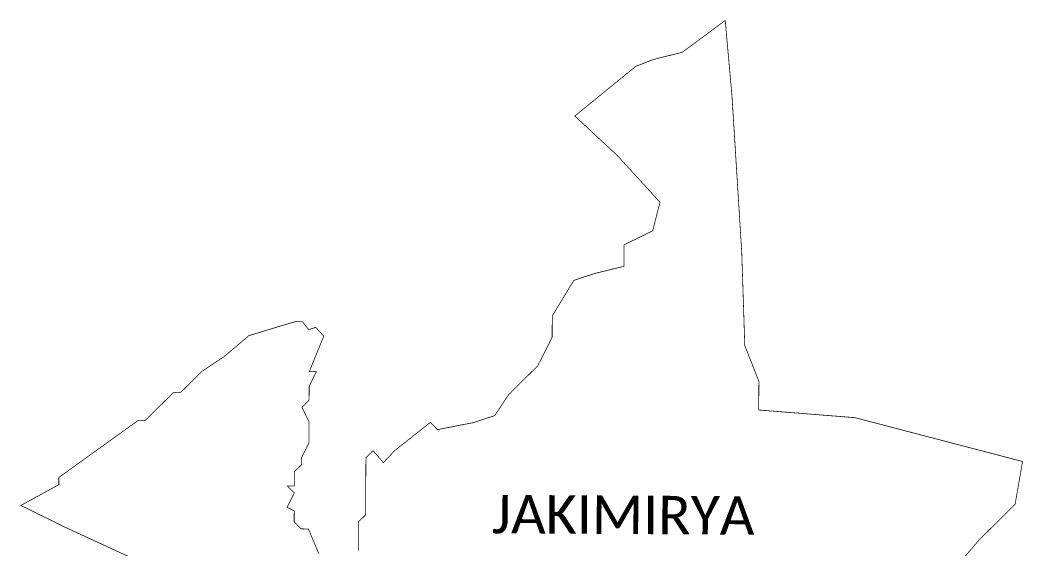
# Model space of a CAD drawing. Header units: metres. Extents: x 314784 to 317579, y 1881083 to 1884717.
# Drawn here: x 314863 to 317579, y 1883286 to 1884717 of the extents above; entities that cross this region are included whole.
import ezdxf

# ---------------------------------------------------------------- set-up
doc = ezdxf.new("R2010")
doc.units = ezdxf.units.M
doc.layers.add('VILLAGE NAME', color=250, linetype='Continuous')
doc.styles.get("Standard").update_dxf_attribs({"font": 'simplex.shx'})

msp = doc.modelspace()

# ---------------------------------------------------------------- linework, layer by layer
at = {"color": 6, "const_width": 2, "flags": 128}
for points in [[(315778.7, 1883281.1), (315779.2, 1883358.5), (315798.6, 1883377.7), (315799.5, 1883532.4), (315818.9, 1883551.6), (315846.8, 1883519.2), (315876.9, 1883551.3), (315974, 1883628.1), (315993.3, 1883608.6), (316090, 1883627.4), (316148.2, 1883646.4), (316187.1, 1883704.2), (316264.9, 1883781.1), (316304, 1883858.2), (316304.3, 1883916.2), (316362.9, 1884012.6), (316421, 1884031.6), (316498.4, 1884050.5), (316498.8, 1884108.5), (316576.4, 1884146.7), (316596.1, 1884224), (316480.8, 1884350.3), (316365.4, 1884457.3), (316530.5, 1884591.7), (316579, 1884610.7), (316656.4, 1884629.7), (316772.9, 1884716)], [(316772.9, 1884716), (316791.1, 1884512.9), (316817.7, 1884087.4), (316825.9, 1883836), (316864.1, 1883739.1), (316863.6, 1883661.7), (317124.5, 1883640.9), (317578.3, 1883522.3), (317558.2, 1883406.4), (317461, 1883310.3), (317246.9, 1883060.2)], [(315198.5, 1883245.7), (314986.3, 1883343.6), (314864.8, 1883403.3), (314967.6, 1883459.7), (314967.7, 1883479.1), (315181.3, 1883632.6), (315200.6, 1883632.5), (315278.4, 1883709.3), (315297.7, 1883709.2), (315356.1, 1883766.9), (315414.3, 1883805.3), (315482.3, 1883862.9), (315607.7, 1883900.8), (315627.5, 1883900.7), (315644.5, 1883879.1), (315663.5, 1883885.3), (315685.3, 1883861.7), (315646.1, 1883765.3), (315665.4, 1883765.2), (315645.9, 1883726.6), (315645.6, 1883688), (315626.2, 1883668.7), (315645.3, 1883630), (315645, 1883571.9), (315625.5, 1883533.4), (315625.3, 1883514), (315605.9, 1883494.8), (315605.6, 1883456.1), (315586.3, 1883456.2), (315605.5, 1883436.8), (315586, 1883398.2), (315605.3, 1883388.5), (315605.1, 1883359.4), (315624.4, 1883340), (315643.7, 1883339.9), (315672.3, 1883272.1)]]:
    msp.add_lwpolyline(points, dxfattribs=at)

# ---------------------------------------------------------------- texts
at = {"layer": 'VILLAGE NAME', "insert": (316141.4, 1883432.1), "char_height": 104.042, "attachment_point": 1, "rotation": 359.6762}
msp.add_mtext_dynamic_manual_height_columns('{\\fCalibri|b0|i0|c0|p34;JAKIMIRYA}', width=1142.412, gutter_width=520.2, heights=[0], dxfattribs=at)

doc.saveas('drawing.dxf')
